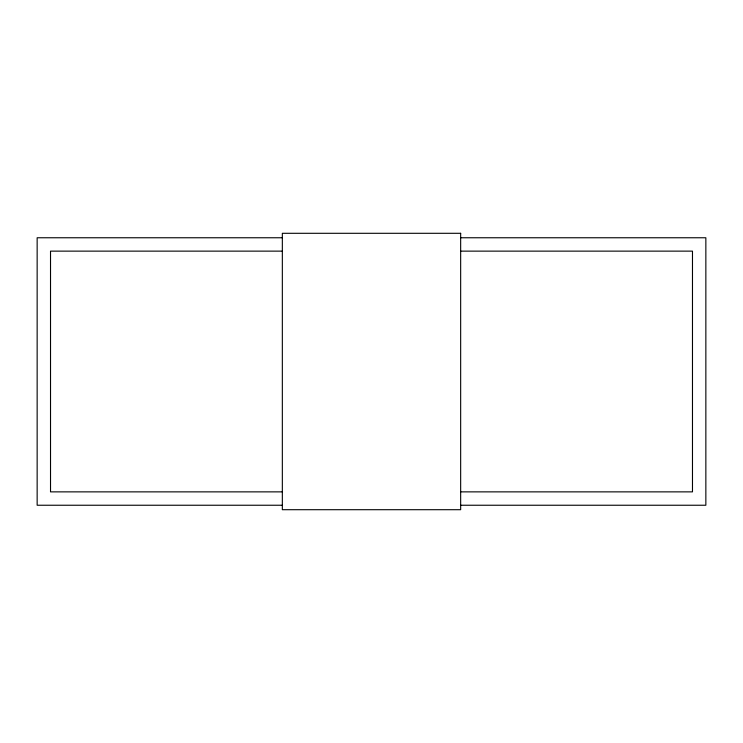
<?xml version="1.0" encoding="UTF-8"?>
<svg xmlns="http://www.w3.org/2000/svg" width="743" height="743" viewBox="0 0 743 743"><rect width="100%" height="100%" fill="white"/><g stroke="black" fill="none" stroke-linecap="round" stroke-linejoin="round"><path stroke-width="1.11" d="M282.34 237.76L37.15 237.76L37.15 505.24L282.34 505.24M460.66 237.76L705.85 237.76L705.85 505.24L460.66 505.24M282.34 251.134L50.524 251.134L50.524 491.866L282.34 491.866M460.66 251.134L692.476 251.134L692.476 491.866L460.66 491.866M460.66 233.302L282.34 233.302L282.34 509.698L460.66 509.698L460.66 233.302"/></g></svg>
